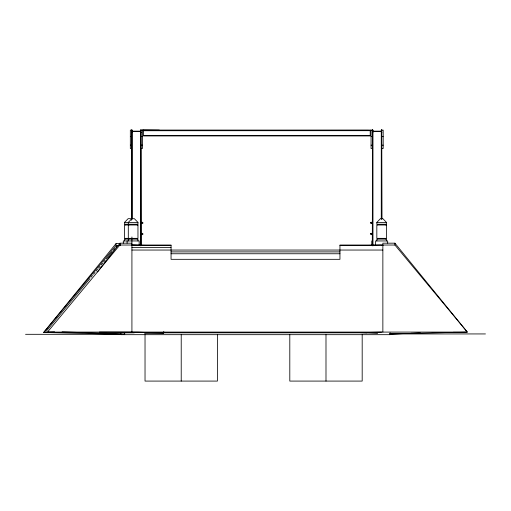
<?xml version="1.0" encoding="UTF-8"?>
<svg xmlns="http://www.w3.org/2000/svg" width="511" height="511" viewBox="0 0 511 511"><rect width="100%" height="100%" fill="white"/><g stroke="black" fill="none" stroke-linecap="round" stroke-linejoin="round"><path stroke-width="0.77" d="M144.587 333.517L163.686 333.108L163.775 331.518M140.538 130.503L140.979 130.126A0.696 0.696 0 0 1 141.215 130.133M381.27 130.503L381.711 130.126A0.696 0.696 0 0 1 381.947 130.133M132.24 132.477L131.563 132.611M372.973 132.477L372.295 132.611M141.215 222.528C140.627 223.556 142.607 224.067 142.965 223.109C143.38 221.653 139.88 222.317 142.039 222.905M141.215 233.61C140.627 234.638 142.607 235.149 142.965 234.191C143.38 232.735 139.88 233.393 142.039 233.987M370.603 222.528C370.015 223.556 371.995 224.067 372.347 223.109C372.762 221.653 369.261 222.317 371.427 222.905M370.603 233.61C370.015 234.638 371.995 235.149 372.347 234.191C372.762 232.735 369.261 233.393 371.427 233.987M97.524 271.897L118.418 245.088L120.653 245.05M120.596 243.549L116.074 243.549L43.684 332.457L121.426 334.322M45.198 332.489L89.936 278.54M90.952 277.313L92.478 275.474M93.494 274.247L95.02 272.414M96.036 271.188L97.563 269.348M98.578 268.122L100.105 266.282M101.121 265.056L102.647 263.216M103.663 261.99L105.189 260.15M106.205 258.924L112.305 251.565M113.327 250.339L114.847 248.499M115.869 247.273L117.389 245.44L119.568 245.491M116.074 243.549L116.074 245.408L43.684 332.457L63.473 332.489M382.86 332.086L382.86 243.179L394.926 243.179L467.316 332.086L47.472 332.086L119.861 245.031L119.861 243.179L131.921 243.179M128.306 224.246L128.306 222.387L131.921 218.676L134.336 218.676L137.957 222.387L137.957 224.246L124.518 224.246L124.518 222.387L128.14 218.676L130.548 218.676L131.583 219.736M376.831 222.387L380.452 218.676L382.86 218.676L386.482 222.387L386.482 224.246L376.831 224.246L376.831 222.387L386.482 222.387M141.215 245.734L140.94 129.915L140.551 130.03L140.538 245.836M381.947 219.123L381.672 129.915L381.283 130.03L381.27 219.123M389.331 334.175L406.341 333.434M410.876 333.255L420.259 332.917M47.472 332.086L54.588 331.895M432.261 332.559L439.326 332.399M362.356 245.529L381.576 245.063M373.905 245.542L376.032 245.491M381.525 245.357L383.02 245.318M381.589 332.112L360.114 332.629L377.629 333.415M389.574 333.951L467.316 332.086L394.926 245.031L394.926 243.179M370.2 245.536L371.759 245.504M131.646 245.082L153.223 245.536M132.24 219.162L132.24 130.049L131.563 129.915L131.563 220.241M372.973 245.836L372.973 130.049L372.57 129.915L372.295 245.734M131.563 130.133L130.331 130.133L130.331 148.509L131.563 148.509M140.94 130.133L372.57 130.133L372.973 130.503M381.672 130.133L383.18 130.133L383.18 148.509L381.947 148.509M142.448 130.318L371.063 130.318M158.78 130.446L368.495 130.337M143.412 130.541L370.22 130.541M143.412 130.727L370.22 130.682M132.24 131.212L140.538 131.212M372.973 131.212L381.27 131.212M132.24 131.321L140.538 131.321M372.973 131.321L381.27 131.321M141.215 132.611L140.538 132.477M381.947 132.611L381.27 132.477M143.412 135.517L370.22 135.479M143.412 135.664L370.22 135.664M130.331 136.629L131.563 136.629M141.215 136.629L142.448 136.629M371.063 136.629L372.295 136.629M381.947 136.629L383.18 136.629M130.331 145.169L131.563 145.169M141.215 145.169L142.448 145.169M371.063 145.169L372.295 145.169M381.947 145.169L383.18 145.169M141.215 148.509L142.448 148.509L142.448 129.947L159.336 130.133M372.295 148.509L371.063 148.509L371.063 130.133M124.518 222.387L137.957 222.387M119.861 245.031L171.051 245.031L171.051 259.326L339.949 259.326L339.949 245.031L394.926 245.031M116.074 245.408L120.596 245.408M140.761 245.408L171.051 245.408M339.949 245.408L372.034 245.408M131.921 247.541L171.051 247.541M131.921 250.045L382.86 250.045M171.051 251.904L339.949 251.904M171.051 253.756L339.949 253.756M432.453 332.457L463.528 332.457L453.378 332.252M134.252 332.827L124.684 332.827L124.684 334.679M162.945 332.827L366.987 332.827M390.104 333.938L485.45 333.938M25.55 334.309L120.896 334.309M118.418 245.088L120.002 245.088M99.383 332.086L138.072 332.169L163.686 333.108M62.093 331.895L124.684 333.938M131.71 245.152L144.37 245.529M390.104 332.827L390.104 334.679L120.896 334.679L120.896 333.447M387.689 243.179L387.689 240.949L375.623 240.949L375.623 245.408M386.482 240.949L386.482 239.097L376.831 239.097L376.831 240.949M385.76 224.246L385.76 224.987M385.76 238.35L385.76 239.097M381.672 129.915L381.672 219.123M377.552 224.246L377.552 224.987M377.552 238.35L377.552 239.097M372.57 129.915L372.57 245.734M371.836 240.949L371.836 245.408M370.22 130.318L370.22 135.888L143.412 135.888L143.412 130.133M362.184 334.679L362.184 381.085L289.801 381.085L289.801 334.679M325.992 334.679L325.992 381.085M217.411 334.679L217.411 381.085L145.028 381.085L145.028 334.679M181.22 334.679L181.22 381.085M140.94 129.915L140.94 245.734M139.164 245.408L139.164 240.949L123.311 240.949L123.311 243.179M137.957 240.949L137.957 239.097L124.518 239.097L124.518 240.949M137.229 224.246L137.229 224.987M137.229 238.35L137.229 239.097M131.921 236.976L131.921 332.086M131.838 129.915L131.838 219.123M129.028 224.246L129.028 224.987M129.028 238.35L129.028 239.097M128.306 224.987L128.306 238.35M128.306 239.097L128.306 240.949M127.098 240.949L127.098 243.179M125.24 224.246L125.24 224.987M125.24 238.35L125.24 239.097M372.295 130.133A0.696 0.696 0 0 1 372.532 130.126M137.957 224.987L124.518 224.987L124.518 238.35L137.957 238.35L137.957 224.987M386.482 224.987L376.831 224.987L376.831 238.35L386.482 238.35L386.482 224.987"/></g></svg>
